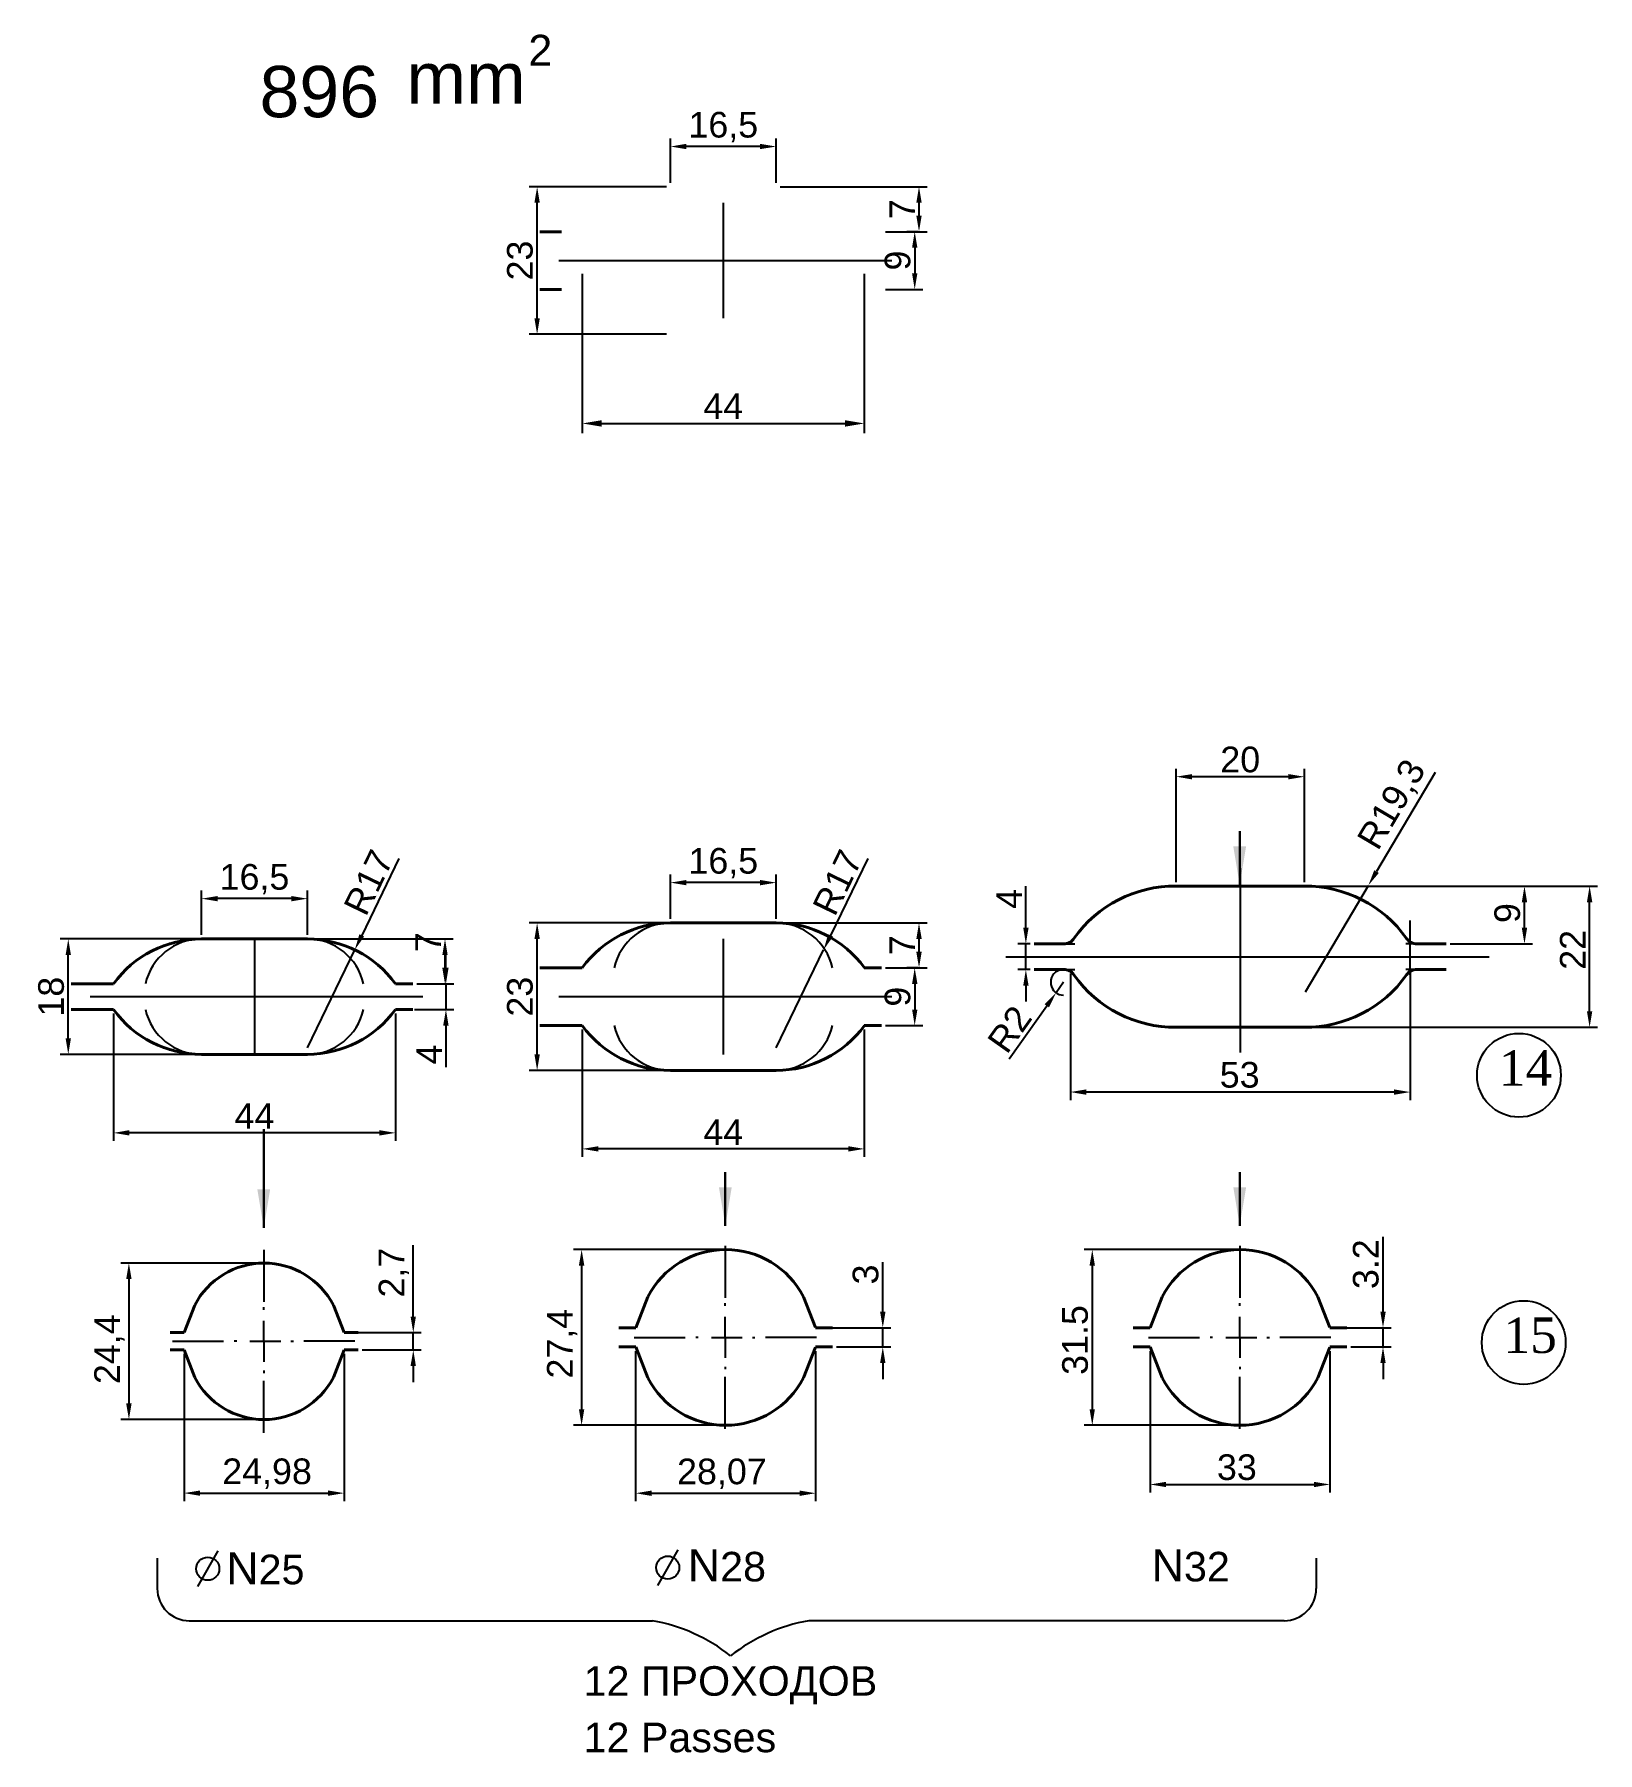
# Model space of a CAD drawing. Header units: millimetres. Extents: x 6647 to 33601, y -1887 to 8501.
# Drawn here: x 30791.2 to 31035, y 4537.7 to 4805.7 of the extents above; entities that cross this region are included whole.
import ezdxf

# ---------------------------------------------------------------- set-up
doc = ezdxf.new("R2010")
doc.units = ezdxf.units.MM
doc.linetypes.add('ACAD_ISO02W100', pattern=[15, 12, -3])
doc.layers.add('Layer1', color=3, linetype='Continuous')
doc.layers.add('осевая', color=4, linetype='Continuous')
for name, color, linetype, lineweight in [('Main', 1, 'Continuous', 40), ('T', 5, 'ACAD_ISO02W100', 30), ('тонкая', 7, 'Continuous', 25), ('тонкий', 7, 'Continuous', 20)]:
    doc.layers.add(name, color=color, linetype=linetype, lineweight=lineweight)
doc.styles.add('s1v4', font='ARIAL.TTF', dxfattribs={"height": 4})
doc.styles.get("Standard").update_dxf_attribs({"font": 'ARIAL.TTF'})
doc.dimstyles.new('ISO-25', dxfattribs={"dimtxt": 2.5, "dimasz": 2.5, "dimexe": 1.25, "dimexo": 0.625, "dimtad": 1, "dimtxsty": 'Standard', "dimcen": 2.5, "dimadec": 0, "dimazin": 0, "dimtfac": 1, "dimtmove": 0, "dimatfit": 3, "dimfxl": 1, "dimarcsym": 0})
doc.dimstyles.new('s1v4', dxfattribs={"dimtxt": 4, "dimasz": 3, "dimexe": 1.5, "dimexo": 0, "dimgap": 0.7, "dimtad": 1, "dimtxsty": 'Standard', "dimcen": 2.5, "dimadec": 0, "dimazin": 0, "dimtfac": 1, "dimtix": 1, "dimtmove": 0, "dimatfit": 3, "dimfxl": 1, "dimarcsym": 0})

# ---------------------------------------------------------------- blocks, each defined once
blk = doc.blocks.new('*D9')
at = {"color": 0, "lineweight": -2, "transparency": 16777216}
for p, q in [((30978.5, 4616.18), (30954.93, 4616.18)), ((30956.18, 4613.68), (30956.18, 4591.28)), ((30978.55, 4588.78), (30954.93, 4588.78))]:
    blk.add_line(p, q, dxfattribs=at)
at = {"color": 0, "transparency": 16777216}
for points in [[(30955.76, 4613.68), (30956.59, 4613.68), (30956.18, 4616.18)], [(30955.76, 4591.28), (30956.59, 4591.28), (30956.18, 4588.78)]]:
    blk.add_solid(points, dxfattribs=at)
at = {"layer": 'Defpoints', "color": 0, "transparency": 16777216}
for p in [(30979.13, 4616.18), (30956.18, 4588.78), (30979.18, 4588.78)]:
    blk.add_point(p, dxfattribs=at)
at = {"color": 0, "transparency": 16777216, "insert": (30953.51, 4602.07), "char_height": 4, "attachment_point": 5, "rotation": 90}
blk.add_mtext('31.5', dxfattribs=at)
blk = doc.blocks.new('*D10')
at = {"color": 0, "lineweight": -2, "transparency": 16777216}
for p, q in [((30965.19, 4600.35), (30965.19, 4578.29)), ((30993.26, 4600.35), (30993.26, 4578.29)), ((30967.69, 4579.54), (30990.76, 4579.54))]:
    blk.add_line(p, q, dxfattribs=at)
at = {"color": 0, "transparency": 16777216}
for points in [[(30967.69, 4579.95), (30967.69, 4579.12), (30965.19, 4579.54)], [(30990.76, 4579.95), (30990.76, 4579.12), (30993.26, 4579.54)]]:
    blk.add_solid(points, dxfattribs=at)
at = {"layer": 'Defpoints', "color": 0, "transparency": 16777216}
for p in [(30965.19, 4600.98), (30993.26, 4600.98), (30993.26, 4579.54)]:
    blk.add_point(p, dxfattribs=at)
at = {"color": 0, "transparency": 16777216, "insert": (30978.73, 4582.21), "char_height": 4, "attachment_point": 5}
blk.add_mtext('33', dxfattribs=at)
blk = doc.blocks.new('*D11')
at = {"color": 0, "lineweight": -2, "transparency": 16777216}
for p, q in [((31001.53, 4606.48), (31001.53, 4618.14)), ((30995.9, 4603.98), (31002.78, 4603.98)), ((31001.53, 4600.98), (31001.53, 4603.98)), ((30996.53, 4600.98), (31002.78, 4600.98)), ((31001.53, 4598.48), (31001.53, 4595.98))]:
    blk.add_line(p, q, dxfattribs=at)
at = {"color": 0, "transparency": 16777216}
for points in [[(31001.12, 4606.48), (31001.95, 4606.48), (31001.53, 4603.98)], [(31001.12, 4598.48), (31001.95, 4598.48), (31001.53, 4600.98)]]:
    blk.add_solid(points, dxfattribs=at)
at = {"layer": 'Defpoints', "color": 0, "transparency": 16777216}
for p in [(30995.28, 4603.98), (31001.53, 4603.98), (30995.9, 4600.98)]:
    blk.add_point(p, dxfattribs=at)
at = {"color": 0, "transparency": 16777216, "insert": (30998.86, 4613.9), "char_height": 4, "attachment_point": 5, "rotation": 90}
blk.add_mtext('3.2', dxfattribs=at)
blk = doc.blocks.new('*D12')
at = {"color": 0, "lineweight": -2, "transparency": 16777216}
for p, q in [((30923.5, 4606.48), (30923.5, 4614.23)), ((30915.66, 4603.98), (30924.75, 4603.98)), ((30923.5, 4600.98), (30923.5, 4603.98)), ((30916.28, 4600.98), (30924.75, 4600.98)), ((30923.5, 4598.48), (30923.5, 4595.98))]:
    blk.add_line(p, q, dxfattribs=at)
at = {"color": 0, "transparency": 16777216}
for points in [[(30923.08, 4606.48), (30923.92, 4606.48), (30923.5, 4603.98)], [(30923.08, 4598.48), (30923.92, 4598.48), (30923.5, 4600.98)]]:
    blk.add_solid(points, dxfattribs=at)
at = {"layer": 'Defpoints', "color": 0, "transparency": 16777216}
for p in [(30915.03, 4603.98), (30923.5, 4603.98), (30915.66, 4600.98)]:
    blk.add_point(p, dxfattribs=at)
at = {"color": 0, "transparency": 16777216, "insert": (30920.83, 4612.29), "char_height": 4, "attachment_point": 5, "rotation": 90}
blk.add_mtext('3', dxfattribs=at)
blk = doc.blocks.new('*D13')
at = {"color": 0, "lineweight": -2, "transparency": 16777216}
for p, q in [((30884.95, 4600.35), (30884.95, 4576.92)), ((30913.02, 4600.35), (30913.02, 4576.92)), ((30887.45, 4578.17), (30910.52, 4578.17))]:
    blk.add_line(p, q, dxfattribs=at)
at = {"color": 0, "transparency": 16777216}
for points in [[(30887.45, 4578.59), (30887.45, 4577.75), (30884.95, 4578.17)], [(30910.52, 4578.59), (30910.52, 4577.75), (30913.02, 4578.17)]]:
    blk.add_solid(points, dxfattribs=at)
at = {"layer": 'Defpoints', "color": 0, "transparency": 16777216}
for p in [(30884.95, 4600.98), (30913.02, 4600.98), (30913.02, 4578.17)]:
    blk.add_point(p, dxfattribs=at)
at = {"color": 0, "transparency": 16777216, "insert": (30898.4, 4581.2), "char_height": 4, "attachment_point": 5}
blk.add_mtext('28,07', dxfattribs=at)
blk = doc.blocks.new('*D14')
at = {"color": 0, "lineweight": -2, "transparency": 16777216}
for p, q in [((30898.26, 4616.18), (30875.27, 4616.18)), ((30876.52, 4613.68), (30876.52, 4591.28)), ((30898.31, 4588.78), (30875.27, 4588.78))]:
    blk.add_line(p, q, dxfattribs=at)
at = {"color": 0, "transparency": 16777216}
for points in [[(30876.1, 4613.68), (30876.94, 4613.68), (30876.52, 4616.18)], [(30876.1, 4591.28), (30876.94, 4591.28), (30876.52, 4588.78)]]:
    blk.add_solid(points, dxfattribs=at)
at = {"layer": 'Defpoints', "color": 0, "transparency": 16777216}
for p in [(30898.88, 4616.18), (30876.52, 4588.78), (30898.93, 4588.78)]:
    blk.add_point(p, dxfattribs=at)
at = {"color": 0, "transparency": 16777216, "insert": (30873.49, 4601.5), "char_height": 4, "attachment_point": 5, "rotation": 90}
blk.add_mtext('27,4', dxfattribs=at)
blk = doc.blocks.new('*D15')
at = {"color": 0, "lineweight": -2, "transparency": 16777216}
for p, q in [((30814.5, 4599.89), (30814.5, 4576.94)), ((30839.48, 4599.89), (30839.48, 4576.94)), ((30817, 4578.19), (30836.98, 4578.19))]:
    blk.add_line(p, q, dxfattribs=at)
at = {"color": 0, "transparency": 16777216}
for points in [[(30817, 4578.6), (30817, 4577.77), (30814.5, 4578.19)], [(30836.98, 4578.6), (30836.98, 4577.77), (30839.48, 4578.19)]]:
    blk.add_solid(points, dxfattribs=at)
at = {"layer": 'Defpoints', "color": 0, "transparency": 16777216}
for p in [(30814.5, 4600.52), (30839.48, 4600.52), (30839.48, 4578.19)]:
    blk.add_point(p, dxfattribs=at)
at = {"color": 0, "transparency": 16777216, "insert": (30827.45, 4581.22), "char_height": 4, "attachment_point": 5}
blk.add_mtext('24,98', dxfattribs=at)
blk = doc.blocks.new('*D16')
at = {"color": 0, "lineweight": -2, "transparency": 16777216}
for p, q in [((30850.26, 4605.72), (30850.26, 4616.88)), ((30841.66, 4603.22), (30851.51, 4603.22)), ((30850.26, 4600.52), (30850.26, 4603.22)), ((30842.28, 4600.52), (30851.51, 4600.52)), ((30850.26, 4598.02), (30850.26, 4595.52))]:
    blk.add_line(p, q, dxfattribs=at)
at = {"color": 0, "transparency": 16777216}
for points in [[(30849.84, 4605.72), (30850.67, 4605.72), (30850.26, 4603.22)], [(30849.84, 4598.02), (30850.67, 4598.02), (30850.26, 4600.52)]]:
    blk.add_solid(points, dxfattribs=at)
at = {"layer": 'Defpoints', "color": 0, "transparency": 16777216}
for p in [(30841.03, 4603.22), (30850.26, 4603.22), (30841.66, 4600.52)]:
    blk.add_point(p, dxfattribs=at)
at = {"color": 0, "transparency": 16777216, "insert": (30847.23, 4612.58), "char_height": 4, "attachment_point": 5, "rotation": 90}
blk.add_mtext('2,7', dxfattribs=at)
blk = doc.blocks.new('*D17')
at = {"color": 0, "lineweight": -2, "transparency": 16777216}
for p, q in [((30826.31, 4614.07), (30804.65, 4614.07)), ((30805.9, 4611.57), (30805.9, 4592.17)), ((30826.36, 4589.67), (30804.65, 4589.67))]:
    blk.add_line(p, q, dxfattribs=at)
at = {"color": 0, "transparency": 16777216}
for points in [[(30805.48, 4611.57), (30806.32, 4611.57), (30805.9, 4614.07)], [(30805.48, 4592.17), (30806.32, 4592.17), (30805.9, 4589.67)]]:
    blk.add_solid(points, dxfattribs=at)
at = {"layer": 'Defpoints', "color": 0, "transparency": 16777216}
for p in [(30826.94, 4614.07), (30805.9, 4589.67), (30826.99, 4589.67)]:
    blk.add_point(p, dxfattribs=at)
at = {"color": 0, "transparency": 16777216, "insert": (30802.87, 4600.63), "char_height": 4, "attachment_point": 5, "rotation": 90}
blk.add_mtext('24,4', dxfattribs=at)
blk = doc.blocks.new('*D18')
at = {"color": 0, "lineweight": -2, "transparency": 16777216}
for p, q in [((30834.36, 4664.62), (30856.46, 4664.62)), ((30855.21, 4660.12), (30855.21, 4662.12)), ((30850.8, 4657.62), (30856.46, 4657.62))]:
    blk.add_line(p, q, dxfattribs=at)
at = {"color": 0, "transparency": 16777216}
for points in [[(30854.79, 4662.12), (30855.62, 4662.12), (30855.21, 4664.62)], [(30854.79, 4660.12), (30855.62, 4660.12), (30855.21, 4657.62)]]:
    blk.add_solid(points, dxfattribs=at)
at = {"layer": 'Defpoints', "color": 0, "transparency": 16777216}
for p in [(30833.74, 4664.62), (30855.21, 4664.62), (30850.17, 4657.62)]:
    blk.add_point(p, dxfattribs=at)
at = {"color": 0, "transparency": 16777216, "insert": (30852.58, 4664.1), "char_height": 4, "attachment_point": 5, "rotation": 90}
blk.add_mtext('7', dxfattribs=at)
blk = doc.blocks.new('*D19')
at = {"color": 0, "lineweight": -2, "transparency": 16777216}
for p, q in [((30817.24, 4665.25), (30817.24, 4672.16)), ((30833.74, 4665.25), (30833.74, 4672.16)), ((30831.24, 4670.91), (30819.74, 4670.91))]:
    blk.add_line(p, q, dxfattribs=at)
at = {"color": 0, "transparency": 16777216}
for points in [[(30819.74, 4671.32), (30819.74, 4670.49), (30817.24, 4670.91)], [(30831.24, 4671.32), (30831.24, 4670.49), (30833.74, 4670.91)]]:
    blk.add_solid(points, dxfattribs=at)
at = {"layer": 'Defpoints', "color": 0, "transparency": 16777216}
for p in [(30817.24, 4670.91), (30817.24, 4664.62), (30833.74, 4664.62)]:
    blk.add_point(p, dxfattribs=at)
at = {"color": 0, "transparency": 16777216, "insert": (30825.49, 4673.94), "char_height": 4, "attachment_point": 5}
blk.add_mtext('16,5', dxfattribs=at)
blk = doc.blocks.new('*D20')
at = {"color": 0, "lineweight": -2, "transparency": 16777216}
for p, q in [((30848.01, 4677.16), (30842.22, 4665.18)), ((30833.74, 4647.62), (30841.14, 4662.93))]:
    blk.add_line(p, q, dxfattribs=at)
at = {"color": 0, "transparency": 16777216}
blk.add_solid([(30841.85, 4665.36), (30842.6, 4665), (30841.14, 4662.93)], dxfattribs=at)
at = {"layer": 'Defpoints', "color": 0, "transparency": 16777216}
for p in [(30841.14, 4662.93), (30833.74, 4647.62)]:
    blk.add_point(p, dxfattribs=at)
at = {"color": 0, "transparency": 16777216, "insert": (30843.29, 4673.44), "char_height": 4, "attachment_point": 5, "rotation": 64.2077}
blk.add_mtext('R17', dxfattribs=at)
blk = doc.blocks.new('*D21')
at = {"color": 0, "lineweight": -2, "transparency": 16777216}
for p, q in [((30855.35, 4660.12), (30855.35, 4662.62)), ((30850.8, 4657.62), (30856.6, 4657.62)), ((30855.35, 4657.62), (30855.35, 4653.62)), ((30850.45, 4653.62), (30856.6, 4653.62)), ((30855.35, 4651.12), (30855.35, 4644.61))]:
    blk.add_line(p, q, dxfattribs=at)
at = {"color": 0, "transparency": 16777216}
for points in [[(30854.93, 4660.12), (30855.77, 4660.12), (30855.35, 4657.62)], [(30854.93, 4651.12), (30855.77, 4651.12), (30855.35, 4653.62)]]:
    blk.add_solid(points, dxfattribs=at)
at = {"layer": 'Defpoints', "color": 0, "transparency": 16777216}
for p in [(30850.17, 4657.62), (30849.82, 4653.62), (30855.35, 4653.62)]:
    blk.add_point(p, dxfattribs=at)
at = {"color": 0, "transparency": 16777216, "insert": (30852.72, 4646.61), "char_height": 4, "attachment_point": 5, "rotation": 90}
blk.add_mtext('4', dxfattribs=at)
blk = doc.blocks.new('*D22')
at = {"color": 0, "lineweight": -2, "transparency": 16777216}
for p, q in [((30816.61, 4664.62), (30795.19, 4664.62)), ((30796.44, 4649.12), (30796.44, 4662.12)), ((30816.61, 4646.62), (30795.19, 4646.62))]:
    blk.add_line(p, q, dxfattribs=at)
at = {"color": 0, "transparency": 16777216}
for points in [[(30796.03, 4662.12), (30796.86, 4662.12), (30796.44, 4664.62)], [(30796.03, 4649.12), (30796.86, 4649.12), (30796.44, 4646.62)]]:
    blk.add_solid(points, dxfattribs=at)
at = {"layer": 'Defpoints', "color": 0, "transparency": 16777216}
for p in [(30796.44, 4664.62), (30817.24, 4664.62), (30817.24, 4646.62)]:
    blk.add_point(p, dxfattribs=at)
at = {"color": 0, "transparency": 16777216, "insert": (30793.78, 4655.62), "char_height": 4, "attachment_point": 5, "rotation": 90}
blk.add_mtext('18', dxfattribs=at)
blk = doc.blocks.new('*D23')
at = {"color": 0, "lineweight": -2, "transparency": 16777216}
for p, q in [((30803.49, 4653), (30803.49, 4633.13)), ((30847.49, 4653), (30847.49, 4633.13)), ((30844.99, 4634.38), (30805.99, 4634.38))]:
    blk.add_line(p, q, dxfattribs=at)
at = {"color": 0, "transparency": 16777216}
for points in [[(30805.99, 4634.8), (30805.99, 4633.96), (30803.49, 4634.38)], [(30844.99, 4634.8), (30844.99, 4633.96), (30847.49, 4634.38)]]:
    blk.add_solid(points, dxfattribs=at)
at = {"layer": 'Defpoints', "color": 0, "transparency": 16777216}
for p in [(30803.49, 4653.62), (30847.49, 4653.62), (30803.49, 4634.38)]:
    blk.add_point(p, dxfattribs=at)
at = {"color": 0, "transparency": 16777216, "insert": (30825.49, 4637.01), "char_height": 4, "attachment_point": 5}
blk.add_mtext('44', dxfattribs=at)
blk = doc.blocks.new('*D24')
at = {"color": 0, "lineweight": -2, "transparency": 16777216}
for p, q in [((30907.5, 4667.12), (30930.4, 4667.12)), ((30929.15, 4662.62), (30929.15, 4664.62)), ((30923.93, 4660.12), (30930.4, 4660.12))]:
    blk.add_line(p, q, dxfattribs=at)
at = {"color": 0, "transparency": 16777216}
for points in [[(30928.73, 4664.62), (30929.57, 4664.62), (30929.15, 4667.12)], [(30928.73, 4662.62), (30929.57, 4662.62), (30929.15, 4660.12)]]:
    blk.add_solid(points, dxfattribs=at)
at = {"layer": 'Defpoints', "color": 0, "transparency": 16777216}
for p in [(30906.87, 4667.12), (30929.15, 4667.12), (30923.31, 4660.12)]:
    blk.add_point(p, dxfattribs=at)
at = {"color": 0, "transparency": 16777216, "insert": (30926.53, 4663.63), "char_height": 4, "attachment_point": 5, "rotation": 90}
blk.add_mtext('7', dxfattribs=at)
blk = doc.blocks.new('*D25')
at = {"color": 0, "lineweight": -2, "transparency": 16777216}
for p, q in [((30890.37, 4667.75), (30890.37, 4674.66)), ((30906.87, 4667.75), (30906.87, 4674.66)), ((30904.37, 4673.41), (30892.87, 4673.41))]:
    blk.add_line(p, q, dxfattribs=at)
at = {"color": 0, "transparency": 16777216}
for points in [[(30892.87, 4673.82), (30892.87, 4672.99), (30890.37, 4673.41)], [(30904.37, 4673.82), (30904.37, 4672.99), (30906.87, 4673.41)]]:
    blk.add_solid(points, dxfattribs=at)
at = {"layer": 'Defpoints', "color": 0, "transparency": 16777216}
for p in [(30890.37, 4673.41), (30890.37, 4667.12), (30906.87, 4667.12)]:
    blk.add_point(p, dxfattribs=at)
at = {"color": 0, "transparency": 16777216, "insert": (30898.62, 4676.44), "char_height": 4, "attachment_point": 5}
blk.add_mtext('16,5', dxfattribs=at)
blk = doc.blocks.new('*D26')
at = {"color": 0, "lineweight": -2, "transparency": 16777216}
for p, q in [((30921.15, 4677.16), (30915.36, 4665.18)), ((30906.87, 4647.62), (30914.27, 4662.93))]:
    blk.add_line(p, q, dxfattribs=at)
at = {"color": 0, "transparency": 16777216}
blk.add_solid([(30914.98, 4665.36), (30915.73, 4665), (30914.27, 4662.93)], dxfattribs=at)
at = {"layer": 'Defpoints', "color": 0, "transparency": 16777216}
for p in [(30914.27, 4662.93), (30906.87, 4647.62)]:
    blk.add_point(p, dxfattribs=at)
at = {"color": 0, "transparency": 16777216, "insert": (30916.43, 4673.44), "char_height": 4, "attachment_point": 5, "rotation": 64.2077}
blk.add_mtext('R17', dxfattribs=at)
blk = doc.blocks.new('*D27')
at = {"color": 0, "lineweight": -2, "transparency": 16777216}
for p, q in [((30928.97, 4660.12), (30927.23, 4660.12)), ((30928.48, 4657.62), (30928.48, 4653.62)), ((30923.93, 4651.12), (30929.73, 4651.12))]:
    blk.add_line(p, q, dxfattribs=at)
at = {"color": 0, "transparency": 16777216}
for points in [[(30928.07, 4657.62), (30928.9, 4657.62), (30928.48, 4660.12)], [(30928.07, 4653.62), (30928.9, 4653.62), (30928.48, 4651.12)]]:
    blk.add_solid(points, dxfattribs=at)
at = {"layer": 'Defpoints', "color": 0, "transparency": 16777216}
for p in [(30929.59, 4660.12), (30923.31, 4651.12), (30928.48, 4651.12)]:
    blk.add_point(p, dxfattribs=at)
at = {"color": 0, "transparency": 16777216, "insert": (30925.82, 4655.62), "char_height": 4, "attachment_point": 5, "rotation": 90}
blk.add_mtext('9', dxfattribs=at)
blk = doc.blocks.new('*D28')
at = {"color": 0, "lineweight": -2, "transparency": 16777216}
for p, q in [((30889.75, 4667.12), (30868.33, 4667.12)), ((30869.58, 4646.62), (30869.58, 4664.62)), ((30889.75, 4644.12), (30868.33, 4644.12))]:
    blk.add_line(p, q, dxfattribs=at)
at = {"color": 0, "transparency": 16777216}
for points in [[(30869.16, 4664.62), (30870, 4664.62), (30869.58, 4667.12)], [(30869.16, 4646.62), (30870, 4646.62), (30869.58, 4644.12)]]:
    blk.add_solid(points, dxfattribs=at)
at = {"layer": 'Defpoints', "color": 0, "transparency": 16777216}
for p in [(30869.58, 4667.12), (30890.37, 4667.12), (30890.37, 4644.12)]:
    blk.add_point(p, dxfattribs=at)
at = {"color": 0, "transparency": 16777216, "insert": (30866.91, 4655.62), "char_height": 4, "attachment_point": 5, "rotation": 90}
blk.add_mtext('23', dxfattribs=at)
blk = doc.blocks.new('*D29')
at = {"color": 0, "lineweight": -2, "transparency": 16777216}
for p, q in [((30876.63, 4650.5), (30876.63, 4630.63)), ((30920.62, 4650.5), (30920.62, 4630.63)), ((30918.12, 4631.88), (30879.13, 4631.88))]:
    blk.add_line(p, q, dxfattribs=at)
at = {"color": 0, "transparency": 16777216}
for points in [[(30879.13, 4632.3), (30879.13, 4631.46), (30876.63, 4631.88)], [(30918.12, 4632.3), (30918.12, 4631.46), (30920.62, 4631.88)]]:
    blk.add_solid(points, dxfattribs=at)
at = {"layer": 'Defpoints', "color": 0, "transparency": 16777216}
for p in [(30876.63, 4651.12), (30920.62, 4651.12), (30876.63, 4631.88)]:
    blk.add_point(p, dxfattribs=at)
at = {"color": 0, "transparency": 16777216, "insert": (30898.62, 4634.51), "char_height": 4, "attachment_point": 5}
blk.add_mtext('44', dxfattribs=at)
blk = doc.blocks.new('*D30')
at = {"color": 0, "lineweight": -2, "transparency": 16777216}
for p, q in [((30952.76, 4659.24), (30952.76, 4639.49)), ((31005.76, 4659.24), (31005.76, 4639.49)), ((31003.26, 4640.74), (30955.26, 4640.74))]:
    blk.add_line(p, q, dxfattribs=at)
at = {"color": 0, "transparency": 16777216}
for points in [[(30955.26, 4641.16), (30955.26, 4640.32), (30952.76, 4640.74)], [(31003.26, 4641.16), (31003.26, 4640.32), (31005.76, 4640.74)]]:
    blk.add_solid(points, dxfattribs=at)
at = {"layer": 'Defpoints', "color": 0, "transparency": 16777216}
for p in [(30952.76, 4659.86), (31005.76, 4659.86), (30952.76, 4640.74)]:
    blk.add_point(p, dxfattribs=at)
at = {"color": 0, "transparency": 16777216, "insert": (30979.17, 4643.41), "char_height": 4, "attachment_point": 5}
blk.add_mtext('53', dxfattribs=at)
blk = doc.blocks.new('*D31')
at = {"color": 0, "lineweight": -2, "transparency": 16777216}
for p, q in [((30989.88, 4672.86), (31035.01, 4672.86)), ((31033.76, 4653.36), (31033.76, 4670.36)), ((30990.24, 4650.86), (31035.01, 4650.86))]:
    blk.add_line(p, q, dxfattribs=at)
at = {"color": 0, "transparency": 16777216}
for points in [[(31033.34, 4670.36), (31034.18, 4670.36), (31033.76, 4672.86)], [(31033.34, 4653.36), (31034.18, 4653.36), (31033.76, 4650.86)]]:
    blk.add_solid(points, dxfattribs=at)
at = {"layer": 'Defpoints', "color": 0, "transparency": 16777216}
for p in [(30989.26, 4672.86), (31033.76, 4672.86), (30989.61, 4650.86)]:
    blk.add_point(p, dxfattribs=at)
at = {"color": 0, "transparency": 16777216, "insert": (31031.13, 4662.92), "char_height": 4, "attachment_point": 5, "rotation": 90}
blk.add_mtext('22', dxfattribs=at)
blk = doc.blocks.new('*D32')
at = {"color": 0, "lineweight": -2, "transparency": 16777216}
for p, q in [((30969.26, 4673.49), (30969.26, 4691.18)), ((30989.26, 4673.49), (30989.26, 4691.18)), ((30986.76, 4689.93), (30971.76, 4689.93))]:
    blk.add_line(p, q, dxfattribs=at)
at = {"color": 0, "transparency": 16777216}
for points in [[(30971.76, 4690.34), (30971.76, 4689.51), (30969.26, 4689.93)], [(30986.76, 4690.34), (30986.76, 4689.51), (30989.26, 4689.93)]]:
    blk.add_solid(points, dxfattribs=at)
at = {"layer": 'Defpoints', "color": 0, "transparency": 16777216}
for p in [(30969.26, 4689.93), (30969.26, 4672.86), (30989.26, 4672.86)]:
    blk.add_point(p, dxfattribs=at)
at = {"color": 0, "transparency": 16777216, "insert": (30979.26, 4692.59), "char_height": 4, "attachment_point": 5}
blk.add_mtext('20', dxfattribs=at)
blk = doc.blocks.new('*D33')
at = {"color": 0, "lineweight": -2, "transparency": 16777216}
for p, q in [((30945.82, 4666.36), (30945.82, 4672.88)), ((30946.5, 4663.86), (30944.57, 4663.86)), ((30945.82, 4659.86), (30945.82, 4663.86)), ((30946.5, 4659.86), (30944.57, 4659.86)), ((30945.82, 4657.36), (30945.82, 4654.86))]:
    blk.add_line(p, q, dxfattribs=at)
at = {"color": 0, "transparency": 16777216}
for points in [[(30945.41, 4666.36), (30946.24, 4666.36), (30945.82, 4663.86)], [(30945.41, 4657.36), (30946.24, 4657.36), (30945.82, 4659.86)]]:
    blk.add_solid(points, dxfattribs=at)
at = {"layer": 'Defpoints', "color": 0, "transparency": 16777216}
for p in [(30945.82, 4663.86), (30947.13, 4663.86), (30947.13, 4659.86)]:
    blk.add_point(p, dxfattribs=at)
at = {"color": 0, "transparency": 16777216, "insert": (30943.2, 4670.87), "char_height": 4, "attachment_point": 5, "rotation": 90}
blk.add_mtext('4', dxfattribs=at)
blk = doc.blocks.new('*D34')
at = {"color": 0, "lineweight": -2, "transparency": 16777216}
for p, q in [((31009.66, 4690.6), (31000.52, 4675.13)), ((30989.44, 4656.36), (30999.25, 4672.98))]:
    blk.add_line(p, q, dxfattribs=at)
at = {"color": 0, "transparency": 16777216}
blk.add_solid([(31000.16, 4675.34), (31000.88, 4674.92), (30999.25, 4672.98)], dxfattribs=at)
at = {"layer": 'Defpoints', "color": 0, "transparency": 16777216}
for p in [(30999.25, 4672.98), (30989.44, 4656.36)]:
    blk.add_point(p, dxfattribs=at)
at = {"color": 0, "transparency": 16777216, "insert": (31003.12, 4685.48), "char_height": 4, "attachment_point": 5, "rotation": 59.4321}
blk.add_mtext('R19,3', dxfattribs=at)
blk = doc.blocks.new('*D35')
at = {"color": 0, "lineweight": -2, "transparency": 16777216}
for p, q in [((30951.69, 4657.86), (30950.54, 4656.23)), ((30943.22, 4645.9), (30949.09, 4654.19))]:
    blk.add_line(p, q, dxfattribs=at)
blk.add_arc((30951.69, 4657.86), 2, 107.9049, 270.4873, dxfattribs=at)
at = {"color": 0, "transparency": 16777216}
blk.add_solid([(30948.75, 4654.43), (30949.43, 4653.95), (30950.54, 4656.23)], dxfattribs=at)
at = {"layer": 'Defpoints', "color": 0, "transparency": 16777216}
for p in [(30950.54, 4656.23), (30951.69, 4657.86)]:
    blk.add_point(p, dxfattribs=at)
at = {"color": 0, "transparency": 16777216, "insert": (30943.28, 4650.55), "char_height": 4, "attachment_point": 5, "rotation": 54.6774}
blk.add_mtext('R2', dxfattribs=at)
blk = doc.blocks.new('*D36')
at = {"color": 0, "lineweight": -2, "transparency": 16777216}
for p, q in [((31019.57, 4672.86), (31024.85, 4672.86)), ((31023.6, 4666.36), (31023.6, 4670.36)), ((31012.01, 4663.86), (31024.85, 4663.86))]:
    blk.add_line(p, q, dxfattribs=at)
at = {"color": 0, "transparency": 16777216}
for points in [[(31023.18, 4670.36), (31024.01, 4670.36), (31023.6, 4672.86)], [(31023.18, 4666.36), (31024.01, 4666.36), (31023.6, 4663.86)]]:
    blk.add_solid(points, dxfattribs=at)
at = {"layer": 'Defpoints', "color": 0, "transparency": 16777216}
for p in [(31018.94, 4672.86), (31023.6, 4672.86), (31011.39, 4663.86)]:
    blk.add_point(p, dxfattribs=at)
at = {"color": 0, "transparency": 16777216, "insert": (31020.93, 4668.66), "char_height": 4, "attachment_point": 5, "rotation": 90}
blk.add_mtext('9', dxfattribs=at)
blk = doc.blocks.new('*D73')
at = {"color": 0, "lineweight": -2, "transparency": 16777216}
for p, q in [((30907.5, 4781.94), (30930.4, 4781.94)), ((30929.15, 4777.44), (30929.15, 4779.44)), ((30923.93, 4774.94), (30930.4, 4774.94))]:
    blk.add_line(p, q, dxfattribs=at)
at = {"color": 0, "transparency": 16777216}
for points in [[(30928.73, 4779.44), (30929.57, 4779.44), (30929.15, 4781.94)], [(30928.73, 4777.44), (30929.57, 4777.44), (30929.15, 4774.94)]]:
    blk.add_solid(points, dxfattribs=at)
at = {"layer": 'Defpoints', "color": 0, "transparency": 16777216}
for p in [(30906.87, 4781.94), (30929.15, 4781.94), (30923.31, 4774.94)]:
    blk.add_point(p, dxfattribs=at)
at = {"color": 0, "transparency": 16777216, "insert": (30926.53, 4778.44), "char_height": 4, "attachment_point": 5, "rotation": 90}
blk.add_mtext('7', dxfattribs=at)
blk = doc.blocks.new('*D74')
at = {"color": 0, "lineweight": -2, "transparency": 16777216}
for p, q in [((30890.37, 4782.56), (30890.37, 4789.47)), ((30906.87, 4782.56), (30906.87, 4789.47)), ((30904.37, 4788.22), (30892.87, 4788.22))]:
    blk.add_line(p, q, dxfattribs=at)
at = {"color": 0, "transparency": 16777216}
for points in [[(30892.87, 4788.64), (30892.87, 4787.81), (30890.37, 4788.22)], [(30904.37, 4788.64), (30904.37, 4787.81), (30906.87, 4788.22)]]:
    blk.add_solid(points, dxfattribs=at)
at = {"layer": 'Defpoints', "color": 0, "transparency": 16777216}
for p in [(30890.37, 4788.22), (30890.37, 4781.94), (30906.87, 4781.94)]:
    blk.add_point(p, dxfattribs=at)
at = {"color": 0, "transparency": 16777216, "insert": (30898.62, 4791.25), "char_height": 4, "attachment_point": 5}
blk.add_mtext('16,5', dxfattribs=at)
blk = doc.blocks.new('*D75')
at = {"color": 0, "lineweight": -2, "transparency": 16777216}
for p, q in [((30928.97, 4774.94), (30927.23, 4774.94)), ((30928.48, 4772.44), (30928.48, 4768.44)), ((30923.93, 4765.94), (30929.73, 4765.94))]:
    blk.add_line(p, q, dxfattribs=at)
at = {"color": 0, "transparency": 16777216}
for points in [[(30928.07, 4772.44), (30928.9, 4772.44), (30928.48, 4774.94)], [(30928.07, 4768.44), (30928.9, 4768.44), (30928.48, 4765.94)]]:
    blk.add_solid(points, dxfattribs=at)
at = {"layer": 'Defpoints', "color": 0, "transparency": 16777216}
for p in [(30929.59, 4774.94), (30923.31, 4765.94), (30928.48, 4765.94)]:
    blk.add_point(p, dxfattribs=at)
at = {"color": 0, "transparency": 16777216, "insert": (30925.82, 4770.44), "char_height": 4, "attachment_point": 5, "rotation": 90}
blk.add_mtext('9', dxfattribs=at)
blk = doc.blocks.new('*D76')
at = {"color": 0, "lineweight": -2, "transparency": 16777216}
for p, q in [((30889.75, 4781.94), (30868.33, 4781.94)), ((30869.58, 4761.44), (30869.58, 4779.44)), ((30889.75, 4758.94), (30868.33, 4758.94))]:
    blk.add_line(p, q, dxfattribs=at)
at = {"color": 0, "transparency": 16777216}
for points in [[(30869.16, 4779.44), (30870, 4779.44), (30869.58, 4781.94)], [(30869.16, 4761.44), (30870, 4761.44), (30869.58, 4758.94)]]:
    blk.add_solid(points, dxfattribs=at)
at = {"layer": 'Defpoints', "color": 0, "transparency": 16777216}
for p in [(30869.58, 4781.94), (30890.37, 4781.94), (30890.37, 4758.94)]:
    blk.add_point(p, dxfattribs=at)
at = {"color": 0, "transparency": 16777216, "insert": (30866.91, 4770.44), "char_height": 4, "attachment_point": 5, "rotation": 90}
blk.add_mtext('23', dxfattribs=at)
blk = doc.blocks.new('*D77')
at = {"layer": 'Defpoints', "color": 0, "transparency": 16777216}
for p in [(30876.63, 4768.37), (30920.62, 4768.37), (30920.62, 4745.03)]:
    blk.add_point(p, dxfattribs=at)
at = {"layer": 'тонкая', "color": 0, "lineweight": -2, "transparency": 16777216}
for p, q in [((30876.63, 4768.37), (30876.63, 4743.53)), ((30920.62, 4768.37), (30920.62, 4743.53)), ((30879.63, 4745.03), (30917.62, 4745.03))]:
    blk.add_line(p, q, dxfattribs=at)
at = {"layer": 'тонкая', "color": 0, "transparency": 16777216}
for points in [[(30879.63, 4745.53), (30879.63, 4744.53), (30876.63, 4745.03)], [(30917.62, 4745.53), (30917.62, 4744.53), (30920.62, 4745.03)]]:
    blk.add_solid(points, dxfattribs=at)
at = {"layer": 'тонкая', "color": 0, "transparency": 16777216, "insert": (30898.62, 4747.73), "char_height": 4, "attachment_point": 5}
blk.add_mtext('44', dxfattribs=at)

msp = doc.modelspace()

# ---------------------------------------------------------------- linework, layer by layer
at = {"color": 3, "linetype": 'ByBlock', "lineweight": 30}
for p, q in [((30979.1772, 4673.0731), (30979.1728, 4681.4244)), ((30979.1817, 4619.8969), (30979.1772, 4628.2481))]:
    msp.add_line(p, q, dxfattribs=at)
at = {"color": 3, "linetype": 'ByBlock'}
for p, q in [((30826.9355, 4616.1495), (30826.9355, 4608.0344)), ((30898.9339, 4616.762), (30898.9339, 4608.6469)), ((30979.1772, 4616.762), (30979.1772, 4608.6469)), ((30826.9355, 4606.7763), (30826.9355, 4607.1788)), ((30898.9339, 4607.3985), (30898.9339, 4607.801)), ((30979.1772, 4607.3985), (30979.1772, 4607.801)), ((30826.9355, 4601.8674), (30826.9355, 4605.0617)), ((30898.9339, 4602.4799), (30898.9339, 4605.6741)), ((30979.1772, 4602.4799), (30979.1772, 4605.6741)), ((30812.7109, 4601.8674), (30820.6772, 4601.8674)), ((30822.7162, 4601.8674), (30822.3137, 4601.8674)), ((30824.7862, 4601.8674), (30829.1881, 4601.8674)), ((30826.9355, 4601.8674), (30826.9355, 4598.6731)), ((30829.1881, 4601.8674), (30829.5907, 4601.8674)), ((30831.1548, 4601.8674), (30831.5574, 4601.8674)), ((30841.1602, 4601.8674), (30833.1939, 4601.8674)), ((30884.7093, 4602.4799), (30892.6756, 4602.4799)), ((30894.7146, 4602.4799), (30894.3121, 4602.4799)), ((30896.7846, 4602.4799), (30901.1866, 4602.4799)), ((30898.9339, 4602.4799), (30898.9339, 4599.2856)), ((30901.1866, 4602.4799), (30901.5891, 4602.4799)), ((30903.1532, 4602.4799), (30903.5558, 4602.4799)), ((30913.1586, 4602.4799), (30905.1923, 4602.4799)), ((30964.9526, 4602.4799), (30972.9189, 4602.4799)), ((30974.9579, 4602.4799), (30974.5554, 4602.4799)), ((30977.0279, 4602.4799), (30981.4298, 4602.4799)), ((30979.1772, 4602.4799), (30979.1772, 4599.2856)), ((30981.4298, 4602.4799), (30981.8324, 4602.4799)), ((30983.3965, 4602.4799), (30983.7991, 4602.4799)), ((30993.4019, 4602.4799), (30985.4356, 4602.4799)), ((30826.9355, 4597.2996), (30826.9355, 4596.8971)), ((30898.9339, 4597.9121), (30898.9339, 4597.5096)), ((30898.9339, 4588.1977), (30898.9339, 4596.3128)), ((30979.1772, 4597.9121), (30979.1772, 4597.5096)), ((30979.1772, 4588.1977), (30979.1772, 4596.3128)), ((30826.9355, 4587.5852), (30826.9355, 4595.7004))]:
    msp.add_line(p, q, dxfattribs=at)
for p, q in [((30810.3234, 4568.0644), (30810.3234, 4563.2884)), ((30991.1143, 4568.0644), (30991.1143, 4563.2884)), ((30815.3234, 4558.2884), (30887.5552, 4558.2884)), ((30986.1143, 4558.2884), (30911.9704, 4558.2884))]:
    msp.add_line(p, q)
at = {"linetype": 'ByBlock'}
for p, q in [((30819.7981, 4569.1629), (30816.6056, 4563.6333)), ((30891.5406, 4569.3275), (30888.3481, 4563.7979))]:
    msp.add_line(p, q, dxfattribs=at)
for centre in [(31022.742, 4643.3588), (31023.4737, 4601.6656)]:
    msp.add_circle(centre, 6.5347)
for centre in [(30818.2018, 4566.3981), (30889.9444, 4566.5627)]:
    msp.add_circle(centre, 1.8038, dxfattribs=at)
for centre, radius, start, end in [((30815.3234, 4563.2884), 5, 180, 270), ((30986.1143, 4563.2884), 5, 270, 0), ((30882.7037, 4531.1047), 27.6133, 51.845257, 79.880786), ((30916.822, 4531.1047), 27.6133, 100.119214, 128.154743)]:
    msp.add_arc(centre, radius, start, end)
at = {"color": 3, "linetype": 'ByBlock', "lineweight": 30}
for points in [[(30980.1772, 4679.0731), (30978.1772, 4679.0731), (30979.1772, 4673.0731)], [(30980.1817, 4625.8969), (30978.1817, 4625.8969), (30979.1817, 4619.8969)]]:
    msp.add_solid(points, dxfattribs=at)
at = {"layer": 'Layer1'}
for centre, start, end in [((30890.3739, 4658.1219), 90, 167.160412), ((30906.8739, 4658.1219), 12.839588, 90), ((30817.2391, 4655.6219), 90, 167.160412), ((30833.7391, 4655.6219), 12.839588, 90), ((30817.2391, 4655.6219), 192.839588, 270), ((30833.7391, 4655.6219), 270, 347.160412), ((30890.3739, 4653.1219), 192.839588, 270), ((30906.8739, 4653.1219), 270, 347.160412)]:
    msp.add_arc(centre, 9, start, end, dxfattribs=at)
at = {"layer": 'Main'}
for p, q in [((30873.4033, 4774.9368), (30870.0224, 4774.9368)), ((30873.4033, 4765.9368), (30870.0224, 4765.9368)), ((30979.2593, 4672.8602), (30969.2593, 4672.8602)), ((30979.2593, 4672.8602), (30989.2593, 4672.8602)), ((30890.3739, 4667.1219), (30906.8739, 4667.1219)), ((30817.2391, 4664.6219), (30833.7391, 4664.6219)), ((30951.6914, 4663.8602), (30947.1291, 4663.8602)), ((31006.8271, 4663.8602), (31011.3895, 4663.8602)), ((30876.6261, 4660.1219), (30870.0224, 4660.1219)), ((30923.3062, 4660.1219), (30920.6216, 4660.1219)), ((30951.6914, 4659.8602), (30947.1291, 4659.8602)), ((31006.8271, 4659.8602), (31011.3895, 4659.8602)), ((30803.4914, 4657.6219), (30796.8877, 4657.6219)), ((30850.1715, 4657.6219), (30847.4869, 4657.6219)), ((30803.4914, 4653.6219), (30796.8877, 4653.6219)), ((30850.1715, 4653.6219), (30847.4869, 4653.6219)), ((30876.6261, 4651.1219), (30870.0224, 4651.1219)), ((30923.3062, 4651.1219), (30920.6216, 4651.1219)), ((30979.2593, 4650.8602), (30969.2593, 4650.8602)), ((30979.2593, 4650.8602), (30989.2593, 4650.8602)), ((30817.2391, 4646.6219), (30833.7391, 4646.6219)), ((30890.3739, 4644.1219), (30906.8739, 4644.1219)), ((30814.5204, 4603.2174), (30816.1617, 4607.4931)), ((30839.454, 4603.2174), (30837.8127, 4607.4931)), ((30884.9814, 4603.9799), (30886.8349, 4608.8084)), ((30912.9813, 4604.0021), (30911.1363, 4608.8084)), ((30965.2247, 4603.9799), (30967.0782, 4608.8084)), ((30993.2246, 4604.0021), (30991.3796, 4608.8084)), ((30814.5204, 4603.2174), (30812.315, 4603.2174)), ((30839.454, 4603.2174), (30841.6594, 4603.2174)), ((30884.9814, 4603.9799), (30882.3134, 4603.9799)), ((30912.9898, 4603.9799), (30915.6578, 4603.9799)), ((30965.2247, 4603.9799), (30962.5567, 4603.9799)), ((30993.2331, 4603.9799), (30995.9011, 4603.9799)), ((30814.5204, 4600.5174), (30812.315, 4600.5174)), ((30814.5204, 4600.5174), (30816.1617, 4596.2416)), ((30839.454, 4600.5174), (30837.8127, 4596.2416)), ((30839.454, 4600.5174), (30841.6594, 4600.5174)), ((30884.9814, 4600.9799), (30882.3134, 4600.9799)), ((30884.9814, 4600.9799), (30886.8349, 4596.1513)), ((30912.9813, 4600.9576), (30911.1363, 4596.1513)), ((30912.9898, 4600.9799), (30915.6578, 4600.9799)), ((30965.2247, 4600.9799), (30962.5567, 4600.9799)), ((30965.2247, 4600.9799), (30967.0782, 4596.1513)), ((30993.2246, 4600.9576), (30991.3796, 4596.1513)), ((30993.2331, 4600.9799), (30995.9011, 4600.9799))]:
    msp.add_line(p, q, dxfattribs=at)
for centre, radius, start, end in [((30969.0833, 4653.5578), 19.3031, 89.47761, 144.725833), ((30989.4353, 4653.5578), 19.3031, 35.274167, 90.52239), ((30890.3739, 4650.1219), 17, 90, 143.968121), ((30906.8739, 4650.1219), 17, 36.031879, 90), ((30817.2391, 4647.6219), 17, 90, 143.968121), ((30833.7391, 4647.6219), 17, 36.031879, 90), ((30951.6914, 4665.8602), 2, 270, 324.725833), ((31006.8271, 4665.8602), 2, 215.274167, 270), ((30951.6914, 4657.8602), 2, 35.274167, 90), ((30969.0833, 4670.1625), 19.3031, 215.274167, 270.52239), ((30989.4353, 4670.1625), 19.3031, 269.47761, 324.725833), ((31006.8271, 4657.8602), 2, 90, 144.725833), ((30817.2391, 4663.6219), 17, 216.031879, 270), ((30833.7391, 4663.6219), 17, 270, 323.968121), ((30890.3739, 4661.1219), 17, 216.031879, 270), ((30906.8739, 4661.1219), 17, 270, 323.968121), ((30898.9856, 4602.4799), 13.7, 27.512247, 152.487753), ((30979.2289, 4602.4799), 13.7, 27.512247, 152.487753), ((30826.9872, 4601.8674), 12.2, 27.459834, 152.540166), ((30826.9872, 4601.8674), 12.2, 207.459834, 332.540166), ((30898.9856, 4602.4799), 13.7, 207.512247, 332.487753), ((30979.2289, 4602.4799), 13.7, 207.512247, 332.487753)]:
    msp.add_arc(centre, radius, start, end, dxfattribs=at)
at = {"layer": 'T', "linetype": 'ByBlock'}
for p, q in [((30826.9355, 4619.5878), (30826.9311, 4634.9391)), ((30898.9384, 4619.8969), (30898.9339, 4628.2481))]:
    msp.add_line(p, q, dxfattribs=at)
for points in [[(30899.9384, 4625.8969), (30897.9384, 4625.8969), (30898.9384, 4619.8969)], [(30827.9355, 4625.5878), (30825.9355, 4625.5878), (30826.9355, 4619.5878)]]:
    msp.add_solid(points, dxfattribs=at)
at = {"layer": 'осевая', "lineweight": 25}
for p, q in [((30898.6239, 4779.4368), (30898.6239, 4761.4368)), ((30872.9787, 4770.4368), (30924.8892, 4770.4368)), ((30979.2593, 4675.6602), (30979.2593, 4646.915)), ((30825.4891, 4664.6219), (30825.4891, 4646.6219)), ((30898.6239, 4664.6219), (30898.6239, 4646.6219)), ((30942.6855, 4661.8602), (31018.1101, 4661.8602)), ((30799.8439, 4655.6219), (30851.7545, 4655.6219)), ((30872.9787, 4655.6219), (30924.8892, 4655.6219))]:
    msp.add_line(p, q, dxfattribs=at)
at = {"layer": 'тонкий', "lineweight": 25}
for p, q in [((31005.7593, 4659.0491), (31005.7593, 4667.4987)), ((30951.6914, 4663.8602), (30953.4509, 4663.8602)), ((31006.8271, 4663.8602), (31005.0677, 4663.8602)), ((30951.6914, 4659.8602), (30953.4509, 4659.8602)), ((31005.7593, 4659.8602), (31005.0448, 4658.8067)), ((31006.8271, 4659.8602), (31005.0677, 4659.8602)), ((31005.7593, 4659.8602), (31005.7593, 4656.3553))]:
    msp.add_line(p, q, dxfattribs=at)
for centre, start, end in [((30969.0833, 4653.5578), 145.371531, 147.743309), ((30989.4353, 4653.5578), 32.256691, 34.628469), ((30969.0833, 4670.1625), 212.256691, 214.628469), ((30989.4353, 4670.1625), 325.371531, 327.743309)]:
    msp.add_arc(centre, 19.3031, start, end, dxfattribs=at)

# ---------------------------------------------------------------- texts
at = {"attachment_point": 1}
for s, insert, char_height, width in [('{\\fTimes New Roman|b0|i0|c204|p18;14}', (31019.5767, 4647.2757), 5.5296, 10.30984), ('{\\fTimes New Roman|b0|i0|c204|p18;15}', (31020.3083, 4605.5825), 5.5296, 10.30984), ('N{\\H0.9217x;25}', (30821.0849, 4568.9743), 4.998595, 15.7678), ('N{\\H0.9217x;28}', (30893.0833, 4569.418), 4.998595, 15.7678), ('N{\\H0.9217x;32}', (30965.4409, 4569.418), 4.998595, 15.7678), ('12 ПРОХОДОВ', (30876.8236, 4551.1953), 4.607205, 54.7981), ('12 Passes', (30876.8236, 4542.3847), 4.60721, 54.7981)]:
    msp.add_mtext(s, dxfattribs=dict(at, insert=insert, char_height=char_height, width=width))
at = {"layer": 'тонкая', "style": 's1v4'}
for s, height, p in [('2', 4.8, (30868.2147, 4800.8421)), ('896', 8, (30826.2764, 4792.7888)), (' mm', 8, (30846.0876, 4794.9163))]:
    msp.add_text(s, height=height, dxfattribs=at).set_placement(p)

# ---------------------------------------------------------------- dimensions: what is measured, and where the dimension line sits
for base, p1, p2, picture, middle in [((30890.3739, 4788.2219), (30906.8739, 4781.9368), (30890.3739, 4781.9368), '*D74', (30898.6239, 4791.2508)), ((30969.2593, 4689.9275), (30989.2593, 4672.8602), (30969.2593, 4672.8602), '*D32', (30979.2593, 4692.5948)), ((30890.3739, 4673.4071), (30906.8739, 4667.1219), (30890.3739, 4667.1219), '*D25', (30898.6239, 4676.4359)), ((30817.2391, 4670.9071), (30833.7391, 4664.6219), (30817.2391, 4664.6219), '*D19', (30825.4891, 4673.9359)), ((30803.4914, 4634.3812), (30847.4869, 4653.6219), (30803.4914, 4653.6219), '*D23', (30825.4891, 4637.0062)), ((30876.6261, 4631.8812), (30920.6216, 4651.1219), (30876.6261, 4651.1219), '*D29', (30898.6239, 4634.5062))]:
    dim = msp.add_linear_dim(base=base, p1=p1, p2=p2, dimstyle='ISO-25', override={"dimtxt": 4})
    dim.commit()
    dim.dimension.update_dxf_attribs({"geometry": picture, "text_midpoint": middle})
for base, p1, p2, picture, middle in [((30869.5796, 4781.9368), (30890.3739, 4758.9368), (30890.3739, 4781.9368), '*D76', (30866.9109, 4770.4368)), ((30928.4846, 4765.9368), (30929.5925, 4774.9368), (30923.3062, 4765.9368), '*D75', (30925.8173, 4770.4368)), ((30869.5796, 4667.1219), (30890.3739, 4644.1219), (30890.3739, 4667.1219), '*D28', (30866.9109, 4655.6219)), ((30796.4449, 4664.6219), (30817.2391, 4646.6219), (30817.2391, 4664.6219), '*D22', (30793.7776, 4655.6219)), ((30855.3499, 4653.6219), (30850.1715, 4657.6219), (30849.8215, 4653.6219), '*D21', (30852.7249, 4646.6135)), ((30928.4846, 4651.1219), (30929.5925, 4660.1219), (30923.3062, 4651.1219), '*D27', (30925.8173, 4655.6219))]:
    dim = msp.add_linear_dim(base=base, p1=p1, p2=p2, angle=90, dimstyle='ISO-25', override={"dimtxt": 4})
    dim.commit()
    dim.dimension.update_dxf_attribs({"geometry": picture, "text_midpoint": middle})
for base, p1, p2, picture, middle in [((30929.1507, 4781.9368), (30923.3062, 4774.9368), (30906.8739, 4781.9368), '*D73', (30929.1507, 4778.4426)), ((30945.8234, 4663.8602), (30947.1291, 4659.8602), (30947.1291, 4663.8602), '*D33', (30945.8234, 4670.8685)), ((31033.7612, 4672.8602), (30989.6113, 4650.8602), (30989.2593, 4672.8602), '*D31', (31033.7612, 4662.9221)), ((31023.5971, 4672.8602), (31011.3895, 4663.8602), (31018.9414, 4672.8602), '*D36', (31023.5971, 4668.6635)), ((30929.1507, 4667.1219), (30923.3062, 4660.1219), (30906.8739, 4667.1219), '*D24', (30929.1507, 4663.6278)), ((30855.2078, 4664.6219), (30850.1715, 4657.6219), (30833.7391, 4664.6219), '*D18', (30855.2078, 4664.0973)), ((30850.2561, 4603.2174), (30841.6594, 4600.5174), (30841.0344, 4603.2174), '*D16', (30850.2561, 4612.5846)), ((30876.519, 4588.78), (30898.8823, 4616.1797), (30898.9339, 4588.78), '*D14', (30876.519, 4601.5032)), ((30805.9008, 4589.6674), (30826.9355, 4614.0673), (30826.9872, 4589.6674), '*D17', (30805.9008, 4600.6284)), ((30923.5009, 4603.9799), (30915.6578, 4600.9799), (30915.0328, 4603.9799), '*D12', (30923.5009, 4612.293))]:
    dim = msp.add_linear_dim(base=base, p1=p1, p2=p2, angle=90, dimstyle='ISO-25', override={"dimtxt": 4})
    dim.commit()
    dim.dimension.update_dxf_attribs({"geometry": picture, "text_midpoint": middle, "dimtype": 160})
for center, mpoint, picture, middle in [((30989.4353, 4656.3578), (30999.2521, 4672.9784), '*D34', (31003.1203, 4685.4831)), ((30833.7391, 4647.6219), (30841.136, 4662.9283), '*D20', (30843.2921, 4673.4415)), ((30906.8739, 4647.6219), (30914.2707, 4662.9283), '*D26', (30916.4268, 4673.4415)), ((30951.6914, 4657.8602), (30950.5351, 4656.2284), '*D35', (30943.2815, 4650.5466))]:
    dim = msp.add_radius_dim(center=center, mpoint=mpoint, dimstyle='ISO-25', override={"dimtxt": 4})
    dim.commit()
    dim.dimension.update_dxf_attribs({"geometry": picture, "text_midpoint": middle})
for base, p1, p2, picture, middle in [((30952.7593, 4640.7403), (31005.7593, 4659.8602), (30952.7593, 4659.8602), '*D30', (30979.1706, 4640.7403)), ((30839.479, 4578.188), (30814.4954, 4600.5174), (30839.479, 4600.5174), '*D15', (30827.4458, 4578.188)), ((30913.0198, 4578.1684), (30884.9514, 4600.9799), (30913.0198, 4600.9799), '*D13', (30898.4039, 4578.1684))]:
    dim = msp.add_linear_dim(base=base, p1=p1, p2=p2, dimstyle='ISO-25', override={"dimtxt": 4})
    dim.commit()
    dim.dimension.update_dxf_attribs({"geometry": picture, "text_midpoint": middle, "dimtype": 160})
for base, p1, p2, text, picture, middle in [((31001.5322, 4603.9799), (30995.9011, 4600.9799), (30995.2761, 4603.9799), '3.2', '*D11', (31001.5322, 4613.898)), ((30956.1753, 4588.78), (30979.1256, 4616.1797), (30979.1772, 4588.78), '31.5', '*D9', (30956.1753, 4602.0728))]:
    dim = msp.add_linear_dim(base=base, p1=p1, p2=p2, angle=90, text=text, dimstyle='ISO-25', override={"dimtxt": 4})
    dim.commit()
    dim.dimension.update_dxf_attribs({"geometry": picture, "text_midpoint": middle, "dimtype": 160})
dim = msp.add_linear_dim(base=(30993.2631, 4579.5376), p1=(30965.1947, 4600.9799), p2=(30993.2631, 4600.9799), text='33', dimstyle='ISO-25', override={"dimtxt": 4})
dim.commit()
dim.dimension.update_dxf_attribs({"geometry": '*D10', "text_midpoint": (30978.7259, 4579.5376), "dimtype": 160})
at = {"layer": 'тонкая'}
dim = msp.add_linear_dim(base=(30920.6216, 4745.0256), p1=(30876.6261, 4768.3692), p2=(30920.6216, 4768.3692), dimstyle='s1v4', dxfattribs=at)
dim.commit()
dim.dimension.update_dxf_attribs({"geometry": '*D77', "text_midpoint": (30898.6239, 4747.7256)})

doc.saveas('drawing.dxf')
